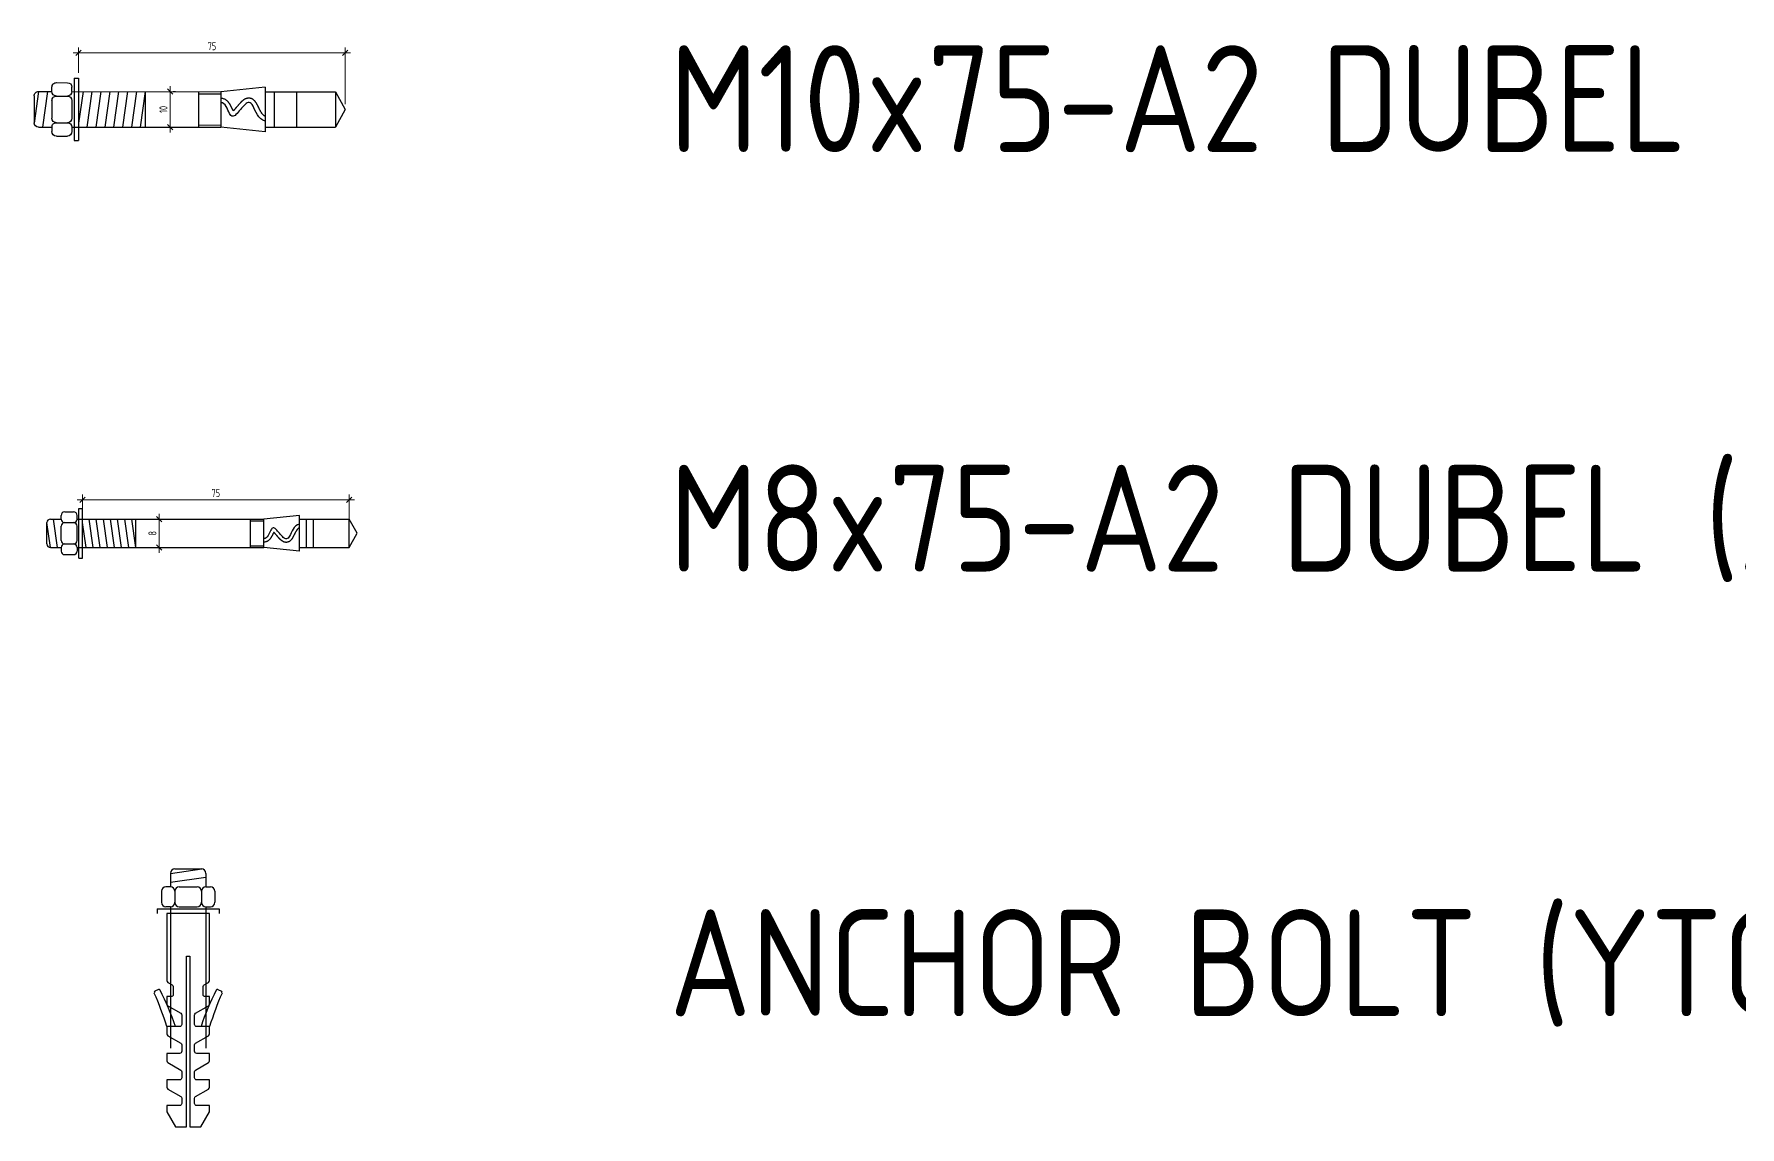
# Model space of a CAD drawing. Header units: millimetres. Extents: x -73550 to -72437, y 41766 to 43371.
# Drawn here: x -73370.4 to -72890.8, y 41765.6 to 42072.8 of the extents above; entities that cross this region are included whole.
import ezdxf

# ---------------------------------------------------------------- set-up
doc = ezdxf.new("R2010")
doc.units = ezdxf.units.MM
for name, color, linetype in [('ART_ANKRAJ', 83, 'Continuous'), ('ART_DUBEL', 55, 'Continuous'), ('ART_YZ', 3, 'Continuous'), ('DIM-DTY', 127, 'Continuous'), ('PL', 1, 'Continuous')]:
    doc.layers.add(name, color=color, linetype=linetype)
doc.layers.add('VD', color=11, linetype='Continuous', lineweight=18)
doc.styles.add('YZ', font='archs.shx', dxfattribs={"width": 0.7})
doc.dimstyles.new('1-1', dxfattribs={"dimscale": 0.75, "dimtxt": 3, "dimasz": 2, "dimexe": 2, "dimexo": 2, "dimgap": 1, "dimtad": 1, "dimdec": 0, "dimlfac": -1, "dimzin": 0, "dimdsep": 46, "dimtxsty": 'YZ', "dimblk": 'OBLIQUE', "dimcen": 1, "dimdle": 2, "dimclrt": 256, "dimadec": 0, "dimazin": 0, "dimtfac": 1, "dimtdec": 0, "dimtofl": 0, "dimtmove": 1, "dimatfit": 3, "dimfxl": 1, "dimtolj": 1, "dimtzin": 0, "dimlwd": 5, "dimlwe": 5, "dimarcsym": 0})

# ---------------------------------------------------------------- blocks, each defined once
blk = doc.blocks.new('M08X075')
at = {"layer": 'ART_DUBEL', "linetype": 'Continuous'}
for p, q in [((-4, 9), (3.08, 10)), ((-3, 10), (3, 10)), ((-6, 5), (-6, 2.5)), ((-4, 6), (-5, 6)), ((-4, 9), (-4, 6)), ((-4, 7), (4, 8.13)), ((-3, 5), (-3, 2.5)), ((-2, 6), (2, 6)), ((3, 5), (3, 2.5)), ((4, 9), (4, 6)), ((4, 6), (5, 6)), ((6, 5), (6, 2.5)), ((-7, 1), (7, 1)), ((-7, 1), (-7, 0)), ((-7, 0), (7, 0)), ((-4, 1.5), (-5, 1.5)), ((-4, 1.5), (-4, -51)), ((-4, -1), (3.08, 0)), ((-2, 1.5), (2, 1.5)), ((4, 1.5), (4, -51)), ((4, 1.5), (5, 1.5)), ((7, 1), (7, 0)), ((-4, -3), (4, -1.87)), ((-4, -5), (4, -3.87)), ((-4, -7), (4, -5.87)), ((-4, -9), (4, -7.87)), ((-4, -11), (4, -9.87)), ((-4, -13), (4, -11.87)), ((-4, -15), (4, -13.87)), ((-4, -15), (4, -15)), ((-4, -47.2), (4, -47.2)), ((-3.5, -47.2), (-3.5, -51)), ((3.5, -47.2), (3.5, -51)), ((-5, -61), (-4, -51)), ((-4, -51), (4, -51)), ((5, -61), (4, -51)), ((-5, -61), (5, -61)), ((-4, -61), (-4, -75)), ((4, -61), (4, -75)), ((-4, -63), (4, -63)), ((-4, -65), (4, -65)), ((-4, -75), (0, -77.2)), ((-4, -75), (4, -75)), ((0, -77.2), (4, -75))]:
    blk.add_line(p, q, dxfattribs=at)
for points in [[(1.54, -61), (1.53, -60.96), (1.51, -60.92), (1.48, -60.87), (1.45, -60.83), (1.42, -60.78), (1.39, -60.73), (1.36, -60.69), (1.32, -60.64), (1.29, -60.6), (1.25, -60.56), (1.21, -60.52), (1.18, -60.49), (1.14, -60.45), (1.1, -60.41), (1.06, -60.38), (1.02, -60.35), (0.98, -60.31), (0.93, -60.28), (0.89, -60.24), (0.84, -60.21), (0.79, -60.18), (0.74, -60.14), (0.69, -60.11), (0.64, -60.08), (0.59, -60.04), (0.53, -60.01), (0.48, -59.98), (0.42, -59.95), (0.37, -59.92), (0.31, -59.88), (0.25, -59.85), (0.19, -59.82), (0.14, -59.79), (0.08, -59.76), (0.02, -59.73), (-0.04, -59.7), (-0.1, -59.67), (-0.16, -59.64), (-0.23, -59.61), (-0.29, -59.58), (-0.35, -59.55), (-0.41, -59.52), (-0.47, -59.49), (-0.53, -59.46), (-0.59, -59.43), (-0.65, -59.4), (-0.72, -59.37), (-0.78, -59.34), (-0.84, -59.31), (-0.9, -59.28), (-0.96, -59.25), (-1.02, -59.22), (-1.08, -59.19), (-1.13, -59.16), (-1.19, -59.13), (-1.25, -59.1), (-1.31, -59.06), (-1.36, -59.03), (-1.42, -59), (-1.47, -58.96), (-1.53, -58.92), (-1.58, -58.89), (-1.63, -58.85), (-1.68, -58.81), (-1.73, -58.77), (-1.78, -58.74), (-1.83, -58.69), (-1.88, -58.65), (-1.93, -58.61), (-1.97, -58.57), (-2.02, -58.52), (-2.06, -58.47), (-2.1, -58.43), (-2.14, -58.38), (-2.18, -58.32), (-2.22, -58.27), (-2.26, -58.22), (-2.29, -58.16), (-2.33, -58.11), (-2.36, -58.05), (-2.39, -57.99), (-2.41, -57.93), (-2.44, -57.87), (-2.46, -57.8), (-2.48, -57.74), (-2.5, -57.67), (-2.51, -57.61), (-2.52, -57.54), (-2.53, -57.48), (-2.54, -57.41), (-2.54, -57.34), (-2.54, -57.28), (-2.54, -57.21), (-2.54, -57.15), (-2.53, -57.08), (-2.52, -57.02), (-2.51, -56.96), (-2.5, -56.9), (-2.48, -56.84), (-2.47, -56.78), (-2.45, -56.72), (-2.43, -56.66), (-2.41, -56.61), (-2.38, -56.55), (-2.36, -56.5), (-2.34, -56.45), (-2.31, -56.4), (-2.28, -56.35), (-2.25, -56.3), (-2.23, -56.25), (-2.2, -56.2), (-2.17, -56.16), (-2.13, -56.11), (-2.1, -56.07), (-2.07, -56.02), (-2.04, -55.98), (-2.01, -55.94), (-1.97, -55.9), (-1.94, -55.86), (-1.9, -55.82), (-1.87, -55.78), (-1.83, -55.74), (-1.8, -55.7), (-1.76, -55.66), (-1.72, -55.62), (-1.69, -55.58), (-1.65, -55.54), (-1.61, -55.5), (-1.57, -55.47), (-1.53, -55.43), (-1.49, -55.39), (-1.46, -55.36), (-1.42, -55.32), (-1.38, -55.28), (-1.34, -55.24), (-1.3, -55.21), (-1.26, -55.17), (-1.22, -55.14), (-1.18, -55.1), (-1.14, -55.06), (-1.1, -55.03), (-1.05, -54.99), (-1.01, -54.96), (-0.97, -54.92), (-0.93, -54.89), (-0.89, -54.85), (-0.85, -54.82), (-0.81, -54.78), (-0.77, -54.75), (-0.73, -54.71), (-0.69, -54.68), (-0.65, -54.65), (-0.61, -54.61), (-0.57, -54.58), (-0.53, -54.54), (-0.49, -54.51), (-0.45, -54.48), (-0.41, -54.45), (-0.37, -54.41), (-0.33, -54.38), (-0.3, -54.35), (-0.26, -54.32), (-0.22, -54.29), (-0.19, -54.26), (-0.15, -54.22), (-0.11, -54.19), (-0.08, -54.16), (-0.05, -54.13), (-0.01, -54.1), (0.02, -54.08), (0.05, -54.05), (0.08, -54.02), (0.11, -53.99), (0.14, -53.97), (0.16, -53.95), (0.19, -53.92), (0.21, -53.9), (0.23, -53.89), (0.25, -53.87), (0.26, -53.85), (0.27, -53.84), (0.27, -53.82), (0.27, -53.81), (0.27, -53.79), (0.26, -53.78), (0.24, -53.76), (0.22, -53.75), (0.2, -53.73), (0.17, -53.72), (0.14, -53.7), (0.11, -53.69), (0.07, -53.67), (0.03, -53.65), (-0.01, -53.63), (-0.05, -53.61), (-0.1, -53.59), (-0.15, -53.56), (-0.2, -53.54), (-0.25, -53.52), (-0.3, -53.49), (-0.35, -53.47), (-0.4, -53.44), (-0.45, -53.42), (-0.51, -53.39), (-0.56, -53.36), (-0.62, -53.34), (-0.67, -53.31), (-0.73, -53.28), (-0.79, -53.25), (-0.84, -53.22), (-0.9, -53.19), (-0.96, -53.16), (-1.01, -53.12), (-1.07, -53.09), (-1.13, -53.06), (-1.19, -53.02), (-1.25, -52.98), (-1.3, -52.95), (-1.36, -52.91), (-1.42, -52.87), (-1.48, -52.83), (-1.53, -52.78), (-1.59, -52.74), (-1.65, -52.69), (-1.7, -52.64), (-1.76, -52.59), (-1.82, -52.54), (-1.87, -52.48), (-1.93, -52.42), (-1.99, -52.35), (-2.04, -52.27), (-2.1, -52.19), (-2.16, -52.11), (-2.22, -52.01), (-2.28, -51.89), (-2.34, -51.76), (-2.39, -51.61), (-2.43, -51.43), (-2.47, -51.23), (-2.51, -51)], [(2.6, -61), (2.41, -60.44), (2.09, -59.97), (1.67, -59.57), (1.19, -59.23), (0.67, -58.94), (0.15, -58.68), (-0.34, -58.45), (-0.76, -58.23), (-1.09, -58.02), (-1.33, -57.81), (-1.48, -57.6), (-1.55, -57.39), (-1.55, -57.17), (-1.48, -56.94), (-1.34, -56.71), (-1.15, -56.47), (-0.91, -56.21), (-0.63, -55.95), (-0.32, -55.68), (0, -55.41), (0.32, -55.14), (0.62, -54.88), (0.9, -54.63), (1.13, -54.4), (1.32, -54.18), (1.45, -53.98), (1.52, -53.8), (1.53, -53.62), (1.47, -53.45), (1.34, -53.28), (1.15, -53.12), (0.88, -52.95), (0.53, -52.78), (0.14, -52.6), (-0.27, -52.4), (-0.66, -52.18), (-1.01, -51.94), (-1.29, -51.66), (-1.46, -51.35), (-1.5, -51)]]:
    blk.add_lwpolyline(points, dxfattribs=at)
for centre, start, end in [((-3, 9), 90, 180), ((3, 9), 0, 90), ((-5, 5), 90, 180), ((-4, 5), 0, 90), ((-2, 5), 90, 180), ((2, 5), 0, 90), ((4, 5), 90, 180), ((5, 5), 0, 90), ((-5, 2.5), 180, 270), ((-4, 2.5), 270, 0), ((-2, 2.5), 180, 270), ((2, 2.5), 270, 0), ((4, 2.5), 180, 270), ((5, 2.5), 270, 0)]:
    blk.add_arc(centre, 1, start, end, dxfattribs=at)
blk = doc.blocks.new('M06X30')
at = {"layer": 'PL'}
for p, q in [((10.7, 4.18), (10.95, 4.67)), ((10.7, -4.18), (10.95, -4.67))]:
    blk.add_line(p, q, dxfattribs=at)
blk.add_lwpolyline([(11.4, 2.1), (10.29, 2.1, -0.267949), (10.03, 2.25), (9.69, 2.85, 0.267949), (9.43, 3), (0, 3), (0, -3), (9.43, -3, 0.267949), (9.69, -2.85), (10.03, -2.25, -0.267949), (10.29, -2.1), (11.4, -2.1, -0.414214), (11.7, -2.4), (11.7, -3), (12.73, -3, 0.267949), (12.99, -2.85), (14.03, -1.05, -0.267949), (14.29, -0.9), (15.6, -0.9, -0.414214), (15.9, -1.2), (15.9, -3), (16.93, -3, 0.267949), (17.19, -2.85), (18.23, -1.05, -0.267949), (18.49, -0.9), (19.38, -0.9, -0.414214), (19.68, -1.2), (19.68, -3), (20.71, -3, 0.267949), (20.97, -2.85), (22.01, -1.05, -0.267949), (22.27, -0.9), (23.1, -0.9, -0.414214), (23.4, -1.2), (23.4, -3), (24.43, -3, 0.267949), (24.69, -2.85), (25.73, -1.05, -0.267949), (25.99, -0.9), (26.7, -0.9, -0.414214), (27, -1.2), (27, -3), (27.9, -3), (30, -1.8), (30, -0.24), (6, -0.24), (6, 0.24), (30, 0.24), (30, 1.8), (27.9, 3), (27, 3), (27, 1.2, -0.414214), (26.7, 0.9), (25.99, 0.9, -0.267949), (25.73, 1.05), (24.69, 2.85, 0.267949), (24.43, 3), (23.4, 3), (23.4, 1.2, -0.414214), (23.1, 0.9), (22.27, 0.9, -0.267949), (22.01, 1.05), (20.97, 2.85, 0.267949), (20.71, 3), (19.68, 3), (19.68, 1.2, -0.414214), (19.38, 0.9), (18.49, 0.9, -0.267949), (18.23, 1.05), (17.19, 2.85, 0.267949), (16.93, 3), (15.9, 3), (15.9, 1.2, -0.414214), (15.6, 0.9), (14.29, 0.9, -0.267949), (14.03, 1.05), (12.99, 2.85, 0.267949), (12.73, 3), (11.7, 3), (11.7, 2.4, -0.414214), (11.4, 2.1)], format="xyb", close=True, dxfattribs=at)
for centre, radius, start, end in [((10.86, 4.1), 0.18, 152.9552, 243.2228), ((28.23, 38.52), 38.73, 243.2228, 251.4357), ((11.11, 4.59), 0.18, 66.6658, 152.9552), ((30.7, 49.99), 49.26, 246.6658, 252.5206), ((28.23, -38.52), 38.73, 108.5643, 116.7772), ((10.86, -4.1), 0.18, 116.7772, 207.0448), ((11.11, -4.59), 0.18, 207.0448, 293.3342), ((30.7, -49.99), 49.26, 107.4794, 113.3342)]:
    blk.add_arc(centre, radius, start, end, dxfattribs=at)
blk = doc.blocks.new('DBL-10C')
at = {"linetype": 'Continuous'}
for p, q in [((0, 75), (-5, 72.25)), ((-5, 52.5), (-5, 72.25)), ((5, 72.25), (-5, 72.25)), ((5, 72.25), (0, 75)), ((5, 52.5), (5, 72.25)), ((5, 61.25), (-5, 61.25)), ((5, 55), (-5, 55)), ((6.25, 52.5), (-6.25, 52.5)), ((-6.25, 52.5), (-5, 40)), ((6.25, 52.5), (5, 40)), ((-5, -1.88), (-5, 40)), ((5, 40), (-5, 40)), ((-4.37, 33.75), (-4.37, 40)), ((4.38, 33.75), (4.38, 40)), ((5, -1.88), (5, 40)), ((5, 33.75), (-5, 33.75)), ((5, 18.75), (-5, 18.75)), ((5, 18.75), (-5, 17.34)), ((5, 16.25), (-5, 14.84)), ((5, 13.75), (-5, 12.34)), ((5, 11.25), (-5, 9.84)), ((5, 8.75), (-5, 7.34)), ((5, 6.25), (-5, 4.84)), ((8.75, 0), (-8.75, 0)), ((-8.75, -1.25), (-8.75, 0)), ((5, 3.75), (-5, 2.34)), ((5, 1.25), (-3.85, 0)), ((8.75, -1.25), (8.75, 0)), ((8.75, -1.25), (-8.75, -1.25)), ((-7.5, -6.25), (-7.5, -3.12)), ((-5, -1.88), (-6.25, -1.88)), ((-3.75, -6.25), (-3.75, -3.12)), ((2.5, -1.88), (-2.5, -1.88)), ((3.75, -6.25), (3.75, -3.12)), ((5, -1.88), (6.25, -1.88)), ((7.5, -6.25), (7.5, -3.12)), ((-5, -7.5), (-6.25, -7.5)), ((-5, -11.25), (-5, -7.5)), ((5, -8.75), (-5, -10.16)), ((2.5, -7.5), (-2.5, -7.5)), ((5, -11.25), (5, -7.5)), ((5, -7.5), (6.25, -7.5)), ((5, -11.25), (-3.85, -12.5)), ((3.75, -12.5), (-3.75, -12.5))]:
    blk.add_line(p, q, dxfattribs=at)
for points in [[(-3.25, 52.5), (-3.01, 51.81), (-2.61, 51.22), (-2.09, 50.71), (-1.48, 50.29), (-0.84, 49.92), (-0.19, 49.6), (0.42, 49.31), (0.95, 49.04), (1.36, 48.78), (1.66, 48.51), (1.85, 48.25), (1.94, 47.98), (1.94, 47.71), (1.85, 47.43), (1.68, 47.14), (1.44, 46.83), (1.13, 46.51), (0.78, 46.18), (0.4, 45.85), (0, 45.51), (-0.39, 45.18), (-0.77, 44.85), (-1.12, 44.54), (-1.42, 44.25), (-1.65, 43.98), (-1.81, 43.73), (-1.9, 43.5), (-1.91, 43.27), (-1.84, 43.06), (-1.68, 42.85), (-1.43, 42.65), (-1.09, 42.44), (-0.66, 42.22), (-0.18, 42), (0.33, 41.75), (0.82, 41.48), (1.26, 41.17), (1.61, 40.83), (1.83, 40.44), (1.88, 40)], [(-1.93, 52.5), (-1.91, 52.45), (-1.88, 52.4), (-1.85, 52.34), (-1.82, 52.28), (-1.78, 52.22), (-1.74, 52.17), (-1.69, 52.11), (-1.65, 52.05), (-1.61, 52), (-1.56, 51.95), (-1.52, 51.9), (-1.47, 51.86), (-1.42, 51.81), (-1.37, 51.77), (-1.32, 51.73), (-1.27, 51.68), (-1.22, 51.64), (-1.16, 51.6), (-1.11, 51.56), (-1.05, 51.51), (-0.99, 51.47), (-0.93, 51.43), (-0.86, 51.39), (-0.8, 51.35), (-0.73, 51.31), (-0.67, 51.27), (-0.6, 51.23), (-0.53, 51.19), (-0.46, 51.15), (-0.39, 51.11), (-0.32, 51.07), (-0.24, 51.03), (-0.17, 50.99), (-0.1, 50.95), (-0.02, 50.91), (0.05, 50.88), (0.13, 50.84), (0.21, 50.8), (0.28, 50.76), (0.36, 50.73), (0.44, 50.69), (0.51, 50.65), (0.59, 50.62), (0.67, 50.58), (0.74, 50.54), (0.82, 50.5), (0.89, 50.47), (0.97, 50.43), (1.05, 50.39), (1.12, 50.36), (1.2, 50.32), (1.27, 50.28), (1.34, 50.24), (1.42, 50.2), (1.49, 50.16), (1.56, 50.12), (1.63, 50.08), (1.7, 50.04), (1.77, 49.99), (1.84, 49.95), (1.91, 49.91), (1.97, 49.86), (2.04, 49.81), (2.1, 49.77), (2.17, 49.72), (2.23, 49.67), (2.29, 49.62), (2.35, 49.57), (2.41, 49.51), (2.46, 49.46), (2.52, 49.4), (2.57, 49.34), (2.63, 49.28), (2.68, 49.22), (2.73, 49.16), (2.78, 49.09), (2.82, 49.02), (2.87, 48.95), (2.91, 48.88), (2.95, 48.81), (2.98, 48.74), (3.02, 48.66), (3.05, 48.58), (3.07, 48.5), (3.1, 48.42), (3.12, 48.34), (3.14, 48.26), (3.15, 48.18), (3.16, 48.09), (3.17, 48.01), (3.18, 47.93), (3.18, 47.85), (3.18, 47.76), (3.17, 47.68), (3.16, 47.6), (3.15, 47.52), (3.14, 47.45), (3.12, 47.37), (3.1, 47.29), (3.08, 47.22), (3.06, 47.15), (3.04, 47.08), (3.01, 47.01), (2.98, 46.94), (2.95, 46.87), (2.92, 46.81), (2.89, 46.74), (2.85, 46.68), (2.82, 46.62), (2.78, 46.56), (2.74, 46.5), (2.71, 46.45), (2.67, 46.39), (2.63, 46.34), (2.59, 46.28), (2.55, 46.23), (2.51, 46.17), (2.46, 46.12), (2.42, 46.07), (2.38, 46.02), (2.33, 45.97), (2.29, 45.92), (2.24, 45.87), (2.2, 45.82), (2.15, 45.77), (2.11, 45.73), (2.06, 45.68), (2.01, 45.63), (1.97, 45.58), (1.92, 45.54), (1.87, 45.49), (1.82, 45.44), (1.77, 45.4), (1.72, 45.35), (1.67, 45.31), (1.62, 45.26), (1.57, 45.22), (1.52, 45.17), (1.47, 45.12), (1.42, 45.08), (1.37, 45.04), (1.32, 44.99), (1.27, 44.95), (1.22, 44.9), (1.17, 44.86), (1.11, 44.82), (1.06, 44.77), (1.01, 44.73), (0.96, 44.69), (0.91, 44.64), (0.86, 44.6), (0.81, 44.56), (0.76, 44.51), (0.71, 44.47), (0.66, 44.43), (0.61, 44.39), (0.56, 44.35), (0.51, 44.31), (0.47, 44.27), (0.42, 44.23), (0.37, 44.19), (0.32, 44.15), (0.28, 44.11), (0.23, 44.07), (0.19, 44.03), (0.14, 43.99), (0.1, 43.95), (0.06, 43.92), (0.02, 43.88), (-0.03, 43.84), (-0.06, 43.81), (-0.1, 43.78), (-0.14, 43.74), (-0.17, 43.71), (-0.21, 43.68), (-0.24, 43.65), (-0.26, 43.63), (-0.29, 43.61), (-0.31, 43.58), (-0.32, 43.56), (-0.33, 43.54), (-0.34, 43.53), (-0.34, 43.51), (-0.33, 43.49), (-0.32, 43.47), (-0.3, 43.45), (-0.28, 43.44), (-0.25, 43.42), (-0.22, 43.4), (-0.18, 43.38), (-0.13, 43.36), (-0.09, 43.33), (-0.04, 43.31), (0.01, 43.29), (0.07, 43.26), (0.12, 43.23), (0.18, 43.21), (0.24, 43.18), (0.31, 43.15), (0.37, 43.12), (0.44, 43.09), (0.5, 43.05), (0.57, 43.02), (0.64, 42.99), (0.7, 42.96), (0.77, 42.92), (0.84, 42.89), (0.91, 42.85), (0.98, 42.81), (1.05, 42.78), (1.12, 42.74), (1.2, 42.7), (1.27, 42.66), (1.34, 42.61), (1.41, 42.57), (1.49, 42.53), (1.56, 42.48), (1.63, 42.43), (1.7, 42.38), (1.77, 42.33), (1.85, 42.28), (1.92, 42.23), (1.99, 42.17), (2.06, 42.11), (2.13, 42.05), (2.2, 41.99), (2.27, 41.92), (2.34, 41.85), (2.41, 41.77), (2.48, 41.69), (2.56, 41.59), (2.63, 41.49), (2.7, 41.38), (2.78, 41.26), (2.85, 41.12), (2.92, 40.95), (2.98, 40.76), (3.04, 40.54), (3.09, 40.29), (3.13, 40)]]:
    blk.add_lwpolyline(points, dxfattribs=at)
for centre, start, end in [((-6.25, -3.12), 90, 180), ((-5, -3.12), 0, 90), ((-2.5, -3.12), 90, 180), ((2.5, -3.12), 0, 90), ((5, -3.12), 90, 180), ((6.25, -3.12), 0, 90), ((-6.25, -6.25), 180, 270), ((-5, -6.25), 270, 0), ((-2.5, -6.25), 180, 270), ((2.5, -6.25), 270, 0), ((5, -6.25), 180, 270), ((6.25, -6.25), 270, 0), ((-3.75, -11.25), 180, 270), ((3.75, -11.25), 270, 0)]:
    blk.add_arc(centre, 1.25, start, end, dxfattribs=at)
blk = doc.blocks.new('_OBLIQUE')
at = {"color": 0, "linetype": 'ByBlock'}
blk.add_line((-0.5, -0.5), (0.5, 0.5), dxfattribs=at)
blk = doc.blocks.new('*D41')
at = {"layer": 'Defpoints', "color": 0, "transparency": 16777216}
for p in [(-73332.79, 42056.64), (-73332.79, 42046.64), (-73332.2, 42046.64)]:
    blk.add_point(p, dxfattribs=at)
at = {"layer": 'DIM-DTY', "color": 0, "lineweight": 5, "transparency": 16777216}
for p, q in [((-73332.2, 42058.14), (-73332.2, 42045.14)), ((-73331.29, 42056.64), (-73330.7, 42056.64)), ((-73331.29, 42046.64), (-73330.7, 42046.64))]:
    blk.add_line(p, q, dxfattribs=at)
at = {"layer": 'DIM-DTY', "color": 0, "lineweight": 5, "transparency": 16777216, "xscale": 1.5, "yscale": 1.5, "zscale": 1.5}
for p, rotation in [((-73332.2, 42056.64), 90), ((-73332.2, 42046.64), 270)]:
    blk.add_blockref('_OBLIQUE', p, dxfattribs=dict(at, rotation=rotation))
at = {"layer": 'DIM-DTY', "transparency": 16777216, "insert": (-73334.08, 42051.64), "char_height": 2.25, "attachment_point": 5, "rotation": 90, "style": 'YZ'}
blk.add_mtext('\\A1;10', dxfattribs=at)
blk = doc.blocks.new('*D42')
at = {"layer": 'Defpoints', "color": 0, "transparency": 16777216}
for p in [(-73282.92, 42067.54), (-73357.92, 42060.41), (-73282.92, 42051.61)]:
    blk.add_point(p, dxfattribs=at)
at = {"layer": 'DIM-DTY', "color": 0, "lineweight": 5, "transparency": 16777216}
for p, q in [((-73359.42, 42067.54), (-73281.42, 42067.54)), ((-73357.92, 42061.91), (-73357.92, 42069.04)), ((-73282.92, 42053.11), (-73282.92, 42069.04))]:
    blk.add_line(p, q, dxfattribs=at)
at = {"layer": 'DIM-DTY', "color": 0, "lineweight": 5, "transparency": 16777216, "xscale": 1.5, "yscale": 1.5, "zscale": 1.5, "rotation": 180}
blk.add_blockref('_OBLIQUE', (-73357.92, 42067.54), dxfattribs=at)
at = {"layer": 'DIM-DTY', "color": 0, "lineweight": 5, "transparency": 16777216, "xscale": 1.5, "yscale": 1.5, "zscale": 1.5}
blk.add_blockref('_OBLIQUE', (-73282.92, 42067.54), dxfattribs=at)
at = {"layer": 'DIM-DTY', "transparency": 16777216, "insert": (-73320.42, 42069.42), "char_height": 2.25, "attachment_point": 5, "style": 'YZ'}
blk.add_mtext('\\A1;75', dxfattribs=at)
blk = doc.blocks.new('*D43')
at = {"layer": 'Defpoints', "color": 0, "transparency": 16777216}
for p in [(-73337.47, 41936.49), (-73337.47, 41928.49), (-73335.29, 41928.49)]:
    blk.add_point(p, dxfattribs=at)
at = {"layer": 'DIM-DTY', "color": 0, "lineweight": 5, "transparency": 16777216}
for p, q in [((-73335.97, 41936.49), (-73333.79, 41936.49)), ((-73335.29, 41937.99), (-73335.29, 41926.99)), ((-73335.97, 41928.49), (-73333.79, 41928.49))]:
    blk.add_line(p, q, dxfattribs=at)
at = {"layer": 'DIM-DTY', "color": 0, "lineweight": 5, "transparency": 16777216, "xscale": 1.5, "yscale": 1.5, "zscale": 1.5}
for p, rotation in [((-73335.29, 41936.49), 90), ((-73335.29, 41928.49), 270)]:
    blk.add_blockref('_OBLIQUE', p, dxfattribs=dict(at, rotation=rotation))
at = {"layer": 'DIM-DTY', "transparency": 16777216, "insert": (-73337.16, 41932.49), "char_height": 2.25, "attachment_point": 5, "rotation": 90, "style": 'YZ'}
blk.add_mtext('\\A1;8', dxfattribs=at)
blk = doc.blocks.new('*D44')
at = {"layer": 'Defpoints', "color": 0, "transparency": 16777216}
for p in [(-73281.83, 41941.94), (-73356.83, 41938.04), (-73281.83, 41932.49)]:
    blk.add_point(p, dxfattribs=at)
at = {"layer": 'DIM-DTY', "color": 0, "lineweight": 5, "transparency": 16777216}
for p, q in [((-73358.33, 41941.94), (-73280.33, 41941.94)), ((-73356.83, 41939.54), (-73356.83, 41943.44)), ((-73281.83, 41933.99), (-73281.83, 41943.44))]:
    blk.add_line(p, q, dxfattribs=at)
at = {"layer": 'DIM-DTY', "color": 0, "lineweight": 5, "transparency": 16777216, "xscale": 1.5, "yscale": 1.5, "zscale": 1.5, "rotation": 180}
blk.add_blockref('_OBLIQUE', (-73356.83, 41941.94), dxfattribs=at)
at = {"layer": 'DIM-DTY', "color": 0, "lineweight": 5, "transparency": 16777216, "xscale": 1.5, "yscale": 1.5, "zscale": 1.5}
blk.add_blockref('_OBLIQUE', (-73281.83, 41941.94), dxfattribs=at)
at = {"layer": 'DIM-DTY', "transparency": 16777216, "insert": (-73319.33, 41943.82), "char_height": 2.25, "attachment_point": 5, "style": 'YZ'}
blk.add_mtext('\\A1;75', dxfattribs=at)

msp = doc.modelspace()

# ---------------------------------------------------------------- linework, layer by layer
at = {"linetype": 'Continuous'}
for p, q in [((-73332.11, 41836.89), (-73323.26, 41838.14)), ((-73332.11, 41836.89), (-73332.11, 41833.14)), ((-73332.11, 41834.39), (-73322.11, 41835.8)), ((-73330.86, 41838.14), (-73323.36, 41838.14)), ((-73322.11, 41836.89), (-73322.11, 41833.14)), ((-73334.61, 41831.89), (-73334.61, 41828.76)), ((-73332.11, 41833.14), (-73333.36, 41833.14)), ((-73330.86, 41831.89), (-73330.86, 41828.76)), ((-73329.61, 41833.14), (-73324.61, 41833.14)), ((-73323.36, 41831.89), (-73323.36, 41828.76)), ((-73322.11, 41833.14), (-73320.86, 41833.14)), ((-73319.61, 41831.89), (-73319.61, 41828.76)), ((-73335.86, 41826.89), (-73318.36, 41826.89)), ((-73335.86, 41826.89), (-73335.86, 41825.64)), ((-73332.11, 41827.51), (-73333.36, 41827.51)), ((-73332.11, 41827.51), (-73332.11, 41787.72)), ((-73329.61, 41827.51), (-73324.61, 41827.51)), ((-73322.11, 41827.51), (-73322.11, 41787.72)), ((-73322.11, 41827.51), (-73320.86, 41827.51)), ((-73318.36, 41826.89), (-73318.36, 41825.64))]:
    msp.add_line(p, q, dxfattribs=at)
for centre, start, end in [((-73330.86, 41836.89), 90, 180), ((-73323.36, 41836.89), 0, 90), ((-73333.36, 41831.89), 90, 180), ((-73332.11, 41831.89), 0, 90), ((-73329.61, 41831.89), 90, 180), ((-73324.61, 41831.89), 0, 90), ((-73322.11, 41831.89), 90, 180), ((-73320.86, 41831.89), 0, 90), ((-73333.36, 41828.76), 180, 270), ((-73332.11, 41828.76), 270, 0), ((-73329.61, 41828.76), 180, 270), ((-73324.61, 41828.76), 270, 0), ((-73322.11, 41828.76), 180, 270), ((-73320.86, 41828.76), 270, 0)]:
    msp.add_arc(centre, 1.25, start, end, dxfattribs=at)
at = {"layer": 'VD', "linetype": 'Continuous'}
for p, q in [((-73332.11, 41823.89), (-73332.11, 41820.14)), ((-73322.11, 41823.89), (-73322.11, 41820.14))]:
    msp.add_line(p, q, dxfattribs=at)

# ---------------------------------------------------------------- block references
at = {"layer": 'ART_ANKRAJ', "xscale": 2, "yscale": 2, "zscale": 2, "rotation": 270}
msp.add_blockref('M06X30', (-73327.11, 41825.64), dxfattribs=at)
at = {"layer": 'ART_DUBEL', "xscale": -1, "rotation": 269.9611215130537}
msp.add_blockref('DBL-10C', (-73357.92, 42051.66), dxfattribs=at)
at = {"layer": 'ART_DUBEL', "rotation": 90}
msp.add_blockref('M08X075', (-73356.83, 41932.49), dxfattribs=at)

# ---------------------------------------------------------------- texts
at = {"layer": 'ART_YZ', "style": 'YZ'}
for s, p in [('M10x75-A2 DUBEL (ANCHOR BOLT M10x75-A2)', (-73191.8, 42039.67)), ('M8x75-A2 DUBEL (ANCHOR BOLT M8x75-A2)', (-73191.8, 41921.75)), ('ANCHOR BOLT (YTONG) M10X120 A2 ', (-73191.8, 41796.77))]:
    msp.add_text(s, height=30, dxfattribs=at).set_placement(p)

# ---------------------------------------------------------------- dimensions: what is measured, and where the dimension line sits
at = {"layer": 'DIM-DTY'}
for base, p1, p2, picture, middle in [((-73282.92, 42067.54), (-73357.92, 42060.41), (-73282.92, 42051.61), '*D42', (-73320.42, 42069.42)), ((-73281.83, 41941.94), (-73356.83, 41938.04), (-73281.83, 41932.49), '*D44', (-73319.33, 41943.82))]:
    dim = msp.add_linear_dim(base=base, p1=p1, p2=p2, dimstyle='1-1', dxfattribs=at)
    dim.commit()
    dim.dimension.update_dxf_attribs({"geometry": picture, "text_midpoint": middle})
for base, p1, p2, picture, middle in [((-73332.2, 42046.64), (-73332.79, 42056.64), (-73332.79, 42046.64), '*D41', (-73334.08, 42051.64)), ((-73335.29, 41928.49), (-73337.47, 41936.49), (-73337.47, 41928.49), '*D43', (-73337.16, 41932.49))]:
    dim = msp.add_linear_dim(base=base, p1=p1, p2=p2, angle=90, dimstyle='1-1', dxfattribs=at)
    dim.commit()
    dim.dimension.update_dxf_attribs({"geometry": picture, "text_midpoint": middle})

doc.saveas('drawing.dxf')
